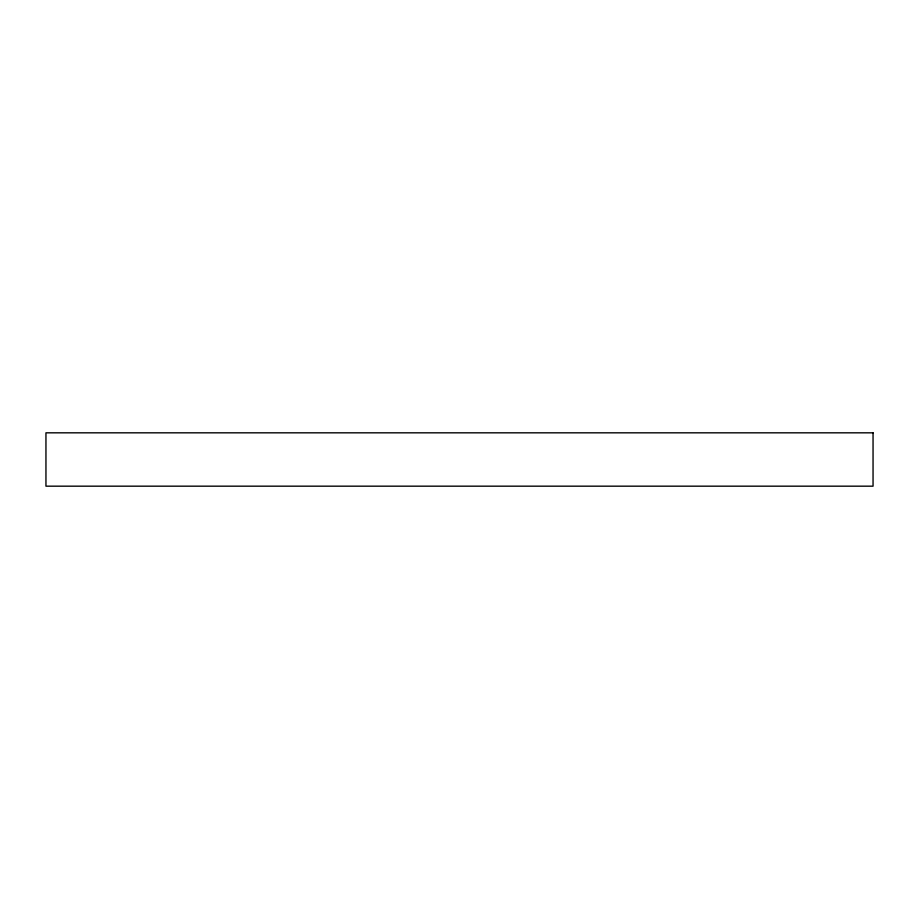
<?xml version="1.0" encoding="UTF-8"?>
<svg xmlns="http://www.w3.org/2000/svg" width="919" height="919" viewBox="0 0 919 919"><rect width="100%" height="100%" fill="white"/><g stroke="black" fill="none" stroke-linecap="round" stroke-linejoin="round"><path stroke-width="1.38" d="M873.05 432.826L45.95 432.826L45.95 486.174L873.05 486.174L873.05 432.826"/></g></svg>
